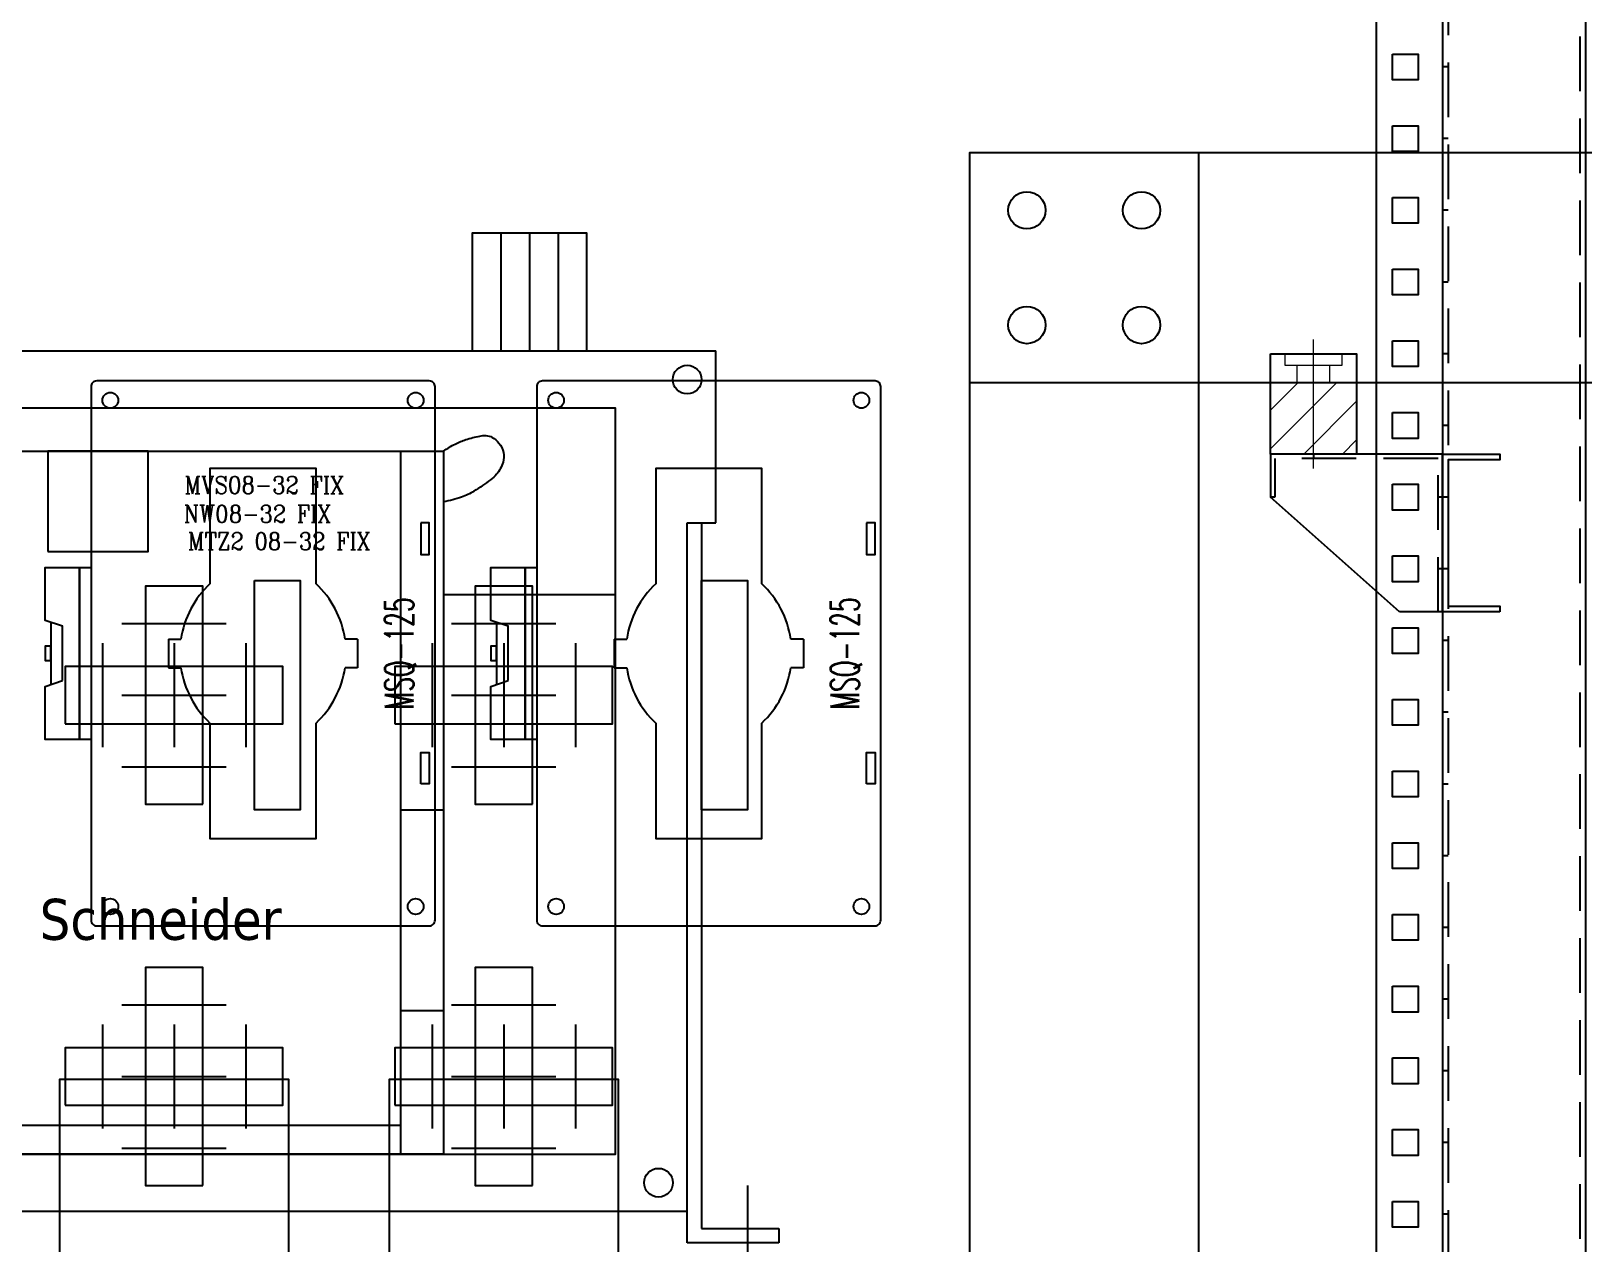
# Model space of a CAD drawing. Header units: millimetres. Extents: x 173893 to 258446, y -176540 to -123824.
# Drawn here: x 197013 to 197554, y -139851 to -139429 of the extents above; entities that cross this region are included whole.
import ezdxf
from ezdxf.enums import TextEntityAlignment as Align

# ---------------------------------------------------------------- set-up
doc = ezdxf.new("R2010")
doc.units = ezdxf.units.MM
doc.header["$LTSCALE"] = 3
doc.linetypes.add('CENTER', pattern=[50.8, 31.75, -6.35, 6.35, -6.35])
doc.linetypes.add('HIDDEN', pattern=[9.525, 6.35, -3.175])
for name, color, linetype in [('@.DM. NÉT CHÍNH', 7, 'Continuous'), ('@.VISIBLE', 7, 'Continuous'), ('EQUIPMENT', 4, 'Continuous'), ('Thiet bi', 7, 'Continuous')]:
    doc.layers.add(name, color=color, linetype=linetype)
for name, color, linetype, lineweight in [('Center', 10, 'CENTER', 9), ('Duonggapra', 2, 'HIDDEN', 13), ('Hatch', 8, 'Continuous', 13)]:
    doc.layers.add(name, color=color, linetype=linetype, lineweight=lineweight)
doc.styles.add('Ann_w01', font='romans.shx', dxfattribs={"width": 0.6, "bigfont": 'chineset.shx'})
doc.styles.add('HW_Standard', font='complex.shx', dxfattribs={"width": 0.9})
doc.styles.get("Standard").update_dxf_attribs({"font": 'arial.ttf'})

# ---------------------------------------------------------------- blocks, each defined once
blk = doc.blocks.new('ACB08-32 TER')
at = {"color": 1}
for p, q in [((8248.55, -134656.3), (8284.85, -134656.3)), ((8241.7, -134663.16), (8241.7, -134699.45)), ((8266.7, -134663.16), (8266.7, -134699.45)), ((8291.7, -134663.16), (8291.7, -134699.45)), ((8248.55, -134681.3), (8284.85, -134681.3)), ((8248.55, -134706.3), (8284.85, -134706.3))]:
    blk.add_line(p, q, dxfattribs=at)
for points in [[(8276.7, -134719.3), (8276.7, -134643.3), (8256.7, -134643.3), (8256.7, -134719.3)], [(8228.7, -134691.3), (8304.7, -134691.3), (8304.7, -134671.3), (8228.7, -134671.3)]]:
    blk.add_lwpolyline(points, close=True, dxfattribs=at)

msp = doc.modelspace()

# ---------------------------------------------------------------- hatches: boundary and pattern name
at = {"layer": 'Hatch'}
h = msp.add_hatch(dxfattribs=at)
h.set_pattern_fill('ANSI31', color=1, scale=3, style=0)
h.set_pattern_definition([(45, (16487.23, 247675.487), (-6.7351921, 6.7351921), [])])
h.paths.add_polyline_path([(197459.97, -139576.4), (197444.97, -139576.4), (197444.97, -139551.4), (197459.97, -139551.4)])
h.paths.add_polyline_path([(197474.97, -139576.4), (197459.97, -139576.4), (197459.97, -139551.4), (197474.97, -139551.4)])

# ---------------------------------------------------------------- linework, layer by layer
at = {"color": 1}
msp.add_line((197444.97, -139551.4), (197474.97, -139551.4), dxfattribs=at)
for p, q in [((197459.97, -139576.4), (197459.97, -139577.9)), ((197489.97, -139631.4), (197444.97, -139591.4)), ((197446.47, -139591.4), (197444.97, -139591.4)), ((197504.97, -139591.4), (197503.47, -139591.4)), ((197504.97, -139616.4), (197503.47, -139616.4)), ((197504.97, -139631.4), (197489.97, -139631.4))]:
    msp.add_line(p, q)
msp.add_lwpolyline([(197444.97, -139541.4), (197474.97, -139541.4), (197474.97, -139576.4), (197444.97, -139576.4)], close=True, dxfattribs=at)
msp.add_lwpolyline([(197504.97, -139631.4), (197504.97, -139576.4), (197444.97, -139576.4), (197444.97, -139591.4)])
at = {"linetype": 'HIDDEN'}
msp.add_lwpolyline([(197503.47, -139631.4), (197503.47, -139577.9), (197446.47, -139577.9), (197446.47, -139591.4)], dxfattribs=at)
at = {"color": 6}
for centre in [(197359.97, -139491.4), (197399.97, -139491.4), (197359.97, -139531.4), (197399.97, -139531.4)]:
    msp.add_circle(centre, 6.5, dxfattribs=at)
at = {"layer": '@.DM. NÉT CHÍNH', "color": 1}
for p, q in [((197506.97, -139441.4), (197504.97, -139441.4)), ((197506.97, -139466.4), (197504.97, -139466.4)), ((197506.97, -139491.4), (197504.97, -139491.4)), ((197506.97, -139516.4), (197504.97, -139516.4)), ((197506.97, -139541.4), (197504.97, -139541.4)), ((197506.97, -139566.4), (197504.97, -139566.4)), ((197506.97, -139591.4), (197504.97, -139591.4)), ((197506.97, -139591.4), (197504.97, -139591.4)), ((197506.97, -139616.4), (197504.97, -139616.4)), ((197506.97, -139616.4), (197504.97, -139616.4)), ((197506.97, -139641.4), (197504.97, -139641.4)), ((197506.97, -139666.4), (197504.97, -139666.4)), ((197506.97, -139691.4), (197504.97, -139691.4)), ((197506.97, -139716.4), (197504.97, -139716.4)), ((197506.97, -139741.4), (197504.97, -139741.4)), ((197506.97, -139766.4), (197504.97, -139766.4)), ((197506.97, -139791.4), (197504.97, -139791.4)), ((197506.97, -139816.4), (197504.97, -139816.4)), ((197506.97, -139841.4), (197504.97, -139841.4))]:
    msp.add_line(p, q, dxfattribs=at)
at = {"layer": '@.DM. NÉT CHÍNH'}
msp.add_lwpolyline([(197504.97, -139066.4), (197504.97, -141166.4), (197554.97, -141166.4), (197554.97, -139066.4)], close=True, dxfattribs=at)
at = {"layer": '@.DM. NÉT CHÍNH', "linetype": 'HIDDEN'}
msp.add_lwpolyline([(197506.97, -139068.4), (197506.97, -141164.4), (197552.97, -141164.4), (197552.97, -139068.4)], close=True, dxfattribs=at)
at = {"layer": '@.DM. NÉT CHÍNH', "color": 1}
msp.add_lwpolyline([(197524.97, -139631.4), (197504.97, -139631.4), (197504.97, -139576.4), (197524.97, -139576.4), (197524.97, -139578.4), (197506.97, -139578.4), (197506.97, -139629.4), (197524.97, -139629.4)], close=True, dxfattribs=at)
at = {"layer": '@.VISIBLE', "color": 151}
msp.add_line((197481.97, -141066.4), (197481.97, -139166.4), dxfattribs=at)
for points in [[(197487.47, -139436.9), (197496.47, -139436.9), (197496.47, -139445.9), (197487.47, -139445.9)], [(197487.47, -139461.9), (197496.47, -139461.9), (197496.47, -139470.9), (197487.47, -139470.9)], [(197487.47, -139486.9), (197496.47, -139486.9), (197496.47, -139495.9), (197487.47, -139495.9)], [(197487.47, -139511.9), (197496.47, -139511.9), (197496.47, -139520.9), (197487.47, -139520.9)], [(197487.47, -139536.9), (197496.47, -139536.9), (197496.47, -139545.9), (197487.47, -139545.9)], [(197487.47, -139561.9), (197496.47, -139561.9), (197496.47, -139570.9), (197487.47, -139570.9)], [(197487.47, -139586.9), (197496.47, -139586.9), (197496.47, -139595.9), (197487.47, -139595.9)], [(197487.47, -139611.9), (197496.47, -139611.9), (197496.47, -139620.9), (197487.47, -139620.9)], [(197487.47, -139636.9), (197496.47, -139636.9), (197496.47, -139645.9), (197487.47, -139645.9)], [(197487.47, -139661.9), (197496.47, -139661.9), (197496.47, -139670.9), (197487.47, -139670.9)], [(197487.47, -139686.9), (197496.47, -139686.9), (197496.47, -139695.9), (197487.47, -139695.9)], [(197487.47, -139711.9), (197496.47, -139711.9), (197496.47, -139720.9), (197487.47, -139720.9)], [(197487.47, -139736.9), (197496.47, -139736.9), (197496.47, -139745.9), (197487.47, -139745.9)], [(197487.47, -139761.9), (197496.47, -139761.9), (197496.47, -139770.9), (197487.47, -139770.9)], [(197487.47, -139786.9), (197496.47, -139786.9), (197496.47, -139795.9), (197487.47, -139795.9)], [(197487.47, -139811.9), (197496.47, -139811.9), (197496.47, -139820.9), (197487.47, -139820.9)], [(197487.47, -139836.9), (197496.47, -139836.9), (197496.47, -139845.9), (197487.47, -139845.9)]]:
    msp.add_lwpolyline(points, close=True, dxfattribs=at)
at = {"layer": '@.VISIBLE', "color": 1}
for points in [[(197339.97, -140076.4), (197419.97, -140076.4), (197419.97, -139471.4), (197339.97, -139471.4)], [(197339.97, -139471.4), (197339.97, -139551.4), (197871.97, -139551.4), (197871.97, -139471.4)]]:
    msp.add_lwpolyline(points, close=True, dxfattribs=at)
at = {"layer": '@.VISIBLE', "color": 2}
for points in [[(197090.51, -139620.4), (197106.51, -139620.4), (197106.51, -139700.4), (197090.51, -139700.4)], [(197022.47, -140036.4), (197102.47, -140036.4), (197102.47, -139794.4), (197022.47, -139794.4)]]:
    msp.add_lwpolyline(points, close=True, dxfattribs=at)
at = {"layer": '@.VISIBLE', "color": 4}
for points in [[(197246.51, -139620.4), (197262.51, -139620.4), (197262.51, -139700.4), (197246.51, -139700.4)], [(197137.47, -140036.4), (197217.47, -140036.4), (197217.47, -139794.4), (197137.47, -139794.4)]]:
    msp.add_lwpolyline(points, close=True, dxfattribs=at)
at = {"layer": 'Center', "color": 1, "ltscale": 0.5}
msp.add_line((197459.97, -139581.4), (197459.97, -139536.4), dxfattribs=at)
at = {"layer": 'Duonggapra', "color": 1, "ltscale": 10}
for p, q in [((197454.22, -139551.4), (197454.22, -139545.4)), ((197465.72, -139551.4), (197465.72, -139545.4))]:
    msp.add_line(p, q, dxfattribs=at)
msp.add_lwpolyline([(197449.97, -139541.4), (197449.97, -139545.4), (197469.97, -139545.4), (197469.97, -139541.4)], dxfattribs=at)
at = {"layer": 'EQUIPMENT'}
for p, q in [((197019.51, -139635.04), (197019.51, -139656.7)), ((197175.01, -139635.04), (197175.01, -139656.7)), ((197060.51, -139640.87), (197064.89, -139640.87)), ((197060.51, -139640.87), (197060.51, -139650.87)), ((197126.51, -139640.87), (197122.13, -139640.87)), ((197126.51, -139640.87), (197126.51, -139650.87)), ((197216.01, -139640.87), (197220.39, -139640.87)), ((197216.01, -139640.87), (197216.01, -139650.87)), ((197282.01, -139640.87), (197277.63, -139640.87)), ((197282.01, -139640.87), (197282.01, -139650.87)), ((197060.51, -139650.87), (197064.89, -139650.87)), ((197126.51, -139650.87), (197122.13, -139650.87)), ((197216.01, -139650.87), (197220.39, -139650.87)), ((197282.01, -139650.87), (197277.63, -139650.87))]:
    msp.add_line(p, q, dxfattribs=at)
for points in [[(197033.51, -139552.87), (197033.51, -139738.87, 0.414214), (197035.51, -139740.87), (197151.51, -139740.87, 0.414214), (197153.51, -139738.87), (197153.51, -139552.87, 0.414214), (197151.51, -139550.87), (197035.51, -139550.87, 0.414214)], [(197189.01, -139552.87), (197189.01, -139738.87, 0.414214), (197191.01, -139740.87), (197307.01, -139740.87, 0.414214), (197309.01, -139738.87), (197309.01, -139552.87, 0.414214), (197307.01, -139550.87), (197191.01, -139550.87, 0.414214)]]:
    msp.add_lwpolyline(points, format="xyb", close=True, dxfattribs=at)
for points in [[(197112.01, -139621.56), (197112.01, -139581.37), (197075.01, -139581.37), (197075.01, -139621.56)], [(197267.51, -139621.56), (197267.51, -139581.37), (197230.51, -139581.37), (197230.51, -139621.56)], [(197075.01, -139670.18), (197075.01, -139710.37), (197112.01, -139710.37), (197112.01, -139670.18)], [(197230.51, -139670.18), (197230.51, -139710.37), (197267.51, -139710.37), (197267.51, -139670.18)]]:
    msp.add_lwpolyline(points, dxfattribs=at)
for points in [[(197148.51, -139600.37), (197148.51, -139611.37), (197151.51, -139611.37), (197151.51, -139600.37)], [(197304.01, -139600.37), (197304.01, -139611.37), (197307.01, -139611.37), (197307.01, -139600.37)], [(197023.51, -139655.37), (197023.51, -139636.37), (197017.51, -139634.37), (197017.51, -139615.87), (197029.51, -139615.87), (197029.51, -139675.87), (197017.51, -139675.87), (197017.51, -139657.37)], [(197029.51, -139675.87), (197029.51, -139615.87), (197033.51, -139615.87), (197033.51, -139675.87)], [(197179.01, -139655.37), (197179.01, -139636.37), (197173.01, -139634.37), (197173.01, -139615.87), (197185.01, -139615.87), (197185.01, -139675.87), (197173.01, -139675.87), (197173.01, -139657.37)], [(197185.01, -139675.87), (197185.01, -139615.87), (197189.01, -139615.87), (197189.01, -139675.87)], [(197019.51, -139648.37), (197019.51, -139643.37), (197017.51, -139643.37), (197017.51, -139648.37)], [(197175.01, -139648.37), (197175.01, -139643.37), (197173.01, -139643.37), (197173.01, -139648.37)], [(197148.51, -139691.37), (197148.51, -139680.37), (197151.51, -139680.37), (197151.51, -139691.37)], [(197304.01, -139691.37), (197304.01, -139680.37), (197307.01, -139680.37), (197307.01, -139691.37)]]:
    msp.add_lwpolyline(points, close=True, dxfattribs=at)
for centre in [(197040.26, -139557.62), (197146.76, -139557.62), (197195.76, -139557.62), (197302.26, -139557.62), (197040.26, -139734.12), (197146.76, -139734.12), (197195.76, -139734.12), (197302.26, -139734.12)]:
    msp.add_circle(centre, 2.75, dxfattribs=at)
for centre, start, end in [((197097.9, -139645.87), 133.2768, 171.3875), ((197089.12, -139645.87), 8.6125, 46.7232), ((197253.4, -139645.87), 133.2768, 171.3875), ((197244.62, -139645.87), 8.6125, 46.7232), ((197097.9, -139645.87), 188.6125, 226.7232), ((197089.12, -139645.87), 313.2768, 351.3875), ((197253.4, -139645.87), 188.6125, 226.7232), ((197244.62, -139645.87), 313.2768, 351.3875)]:
    msp.add_arc(centre, 33.39, start, end, dxfattribs=at)
at = {"layer": 'Thiet bi', "color": 253}
for p, q in [((197176.47, -139499.4), (197176.47, -139540.4)), ((197186.47, -139499.4), (197186.47, -139540.4)), ((197196.47, -139499.4), (197196.47, -139540.4)), ((196758.47, -139540.4), (197251.47, -139540.4)), ((197251.47, -139600.4), (197251.47, -139540.4)), ((197241.47, -139851.4), (197241.47, -139600.4)), ((197241.47, -139600.4), (197246.47, -139600.4)), ((197246.47, -139600.4), (197246.47, -139846.4)), ((197246.47, -139600.4), (197251.47, -139600.4)), ((197246.47, -139846.4), (197273.47, -139846.4)), ((197273.47, -139846.4), (197273.47, -139851.4)), ((197273.47, -139851.4), (197241.47, -139851.4))]:
    msp.add_line(p, q, dxfattribs=at)
at = {"layer": 'Thiet bi', "color": 4}
for p, q in [((197141.47, -139575.4), (197141.47, -139820.4)), ((197216.47, -139625.4), (197156.47, -139625.4)), ((197141.47, -139700.4), (197156.47, -139700.4)), ((197141.47, -139770.4), (197156.47, -139770.4)), ((197141.47, -139810.4), (196968.47, -139810.4))]:
    msp.add_line(p, q, dxfattribs=at)
at = {"layer": 'Thiet bi', "color": 253}
for points in [[(197206.47, -139540.4), (197206.47, -139499.4), (197166.47, -139499.4), (197166.47, -139540.24)], [(197241.47, -139840.4), (196768.47, -139840.4)], [(197273.47, -139846.4), (197273.47, -139851.4)]]:
    msp.add_lwpolyline(points, dxfattribs=at)
at = {"layer": 'Thiet bi', "color": 4}
for points in [[(196908.47, -139560.4), (196908.47, -139820.4), (197216.47, -139820.4), (197216.47, -139560.4)], [(196968.47, -139575.4), (197156.47, -139575.4), (197156.47, -139820.4), (196968.47, -139820.4)], [(197018.47, -139610.4), (197053.47, -139610.4), (197053.47, -139575.4), (197018.47, -139575.4)]]:
    msp.add_lwpolyline(points, close=True, dxfattribs=at)
msp.add_lwpolyline([(197156.47, -139575.4, -0.038619), (197160.51, -139572.87, -0.045493), (197164.26, -139571.33, -0.024228), (197169.13, -139570.09, -0.058648), (197171.2, -139569.91, -0.123358), (197173.47, -139570.56, -0.092807), (197175.83, -139572.58, -0.116657), (197177.4, -139575.85, -0.128186), (197177.26, -139579.16, -0.049971), (197176.26, -139581.54, -0.055894), (197174.94, -139583.43, -0.051937), (197172.92, -139585.3, -0.020219), (197167.11, -139589.31, -0.056224), (197162.81, -139591.38, -0.040931), (197156.47, -139593.04)], format="xyb", dxfattribs=at)
at = {"layer": 'Thiet bi', "color": 80}
msp.add_lwpolyline([(197262.47, -139831.4), (197262.47, -139866.4)], dxfattribs=at)
at = {"layer": 'Thiet bi', "color": 254}
for centre in [(197241.47, -139550.4), (197231.47, -139830.4)]:
    msp.add_circle(centre, 5, dxfattribs=at)

# ---------------------------------------------------------------- block references
at = {"layer": 'Thiet bi'}
for p in [(188795.77, -4979.1), (188910.77, -4979.1), (188795.77, -5112.1), (188910.77, -5112.1)]:
    msp.add_blockref('ACB08-32 TER', p, dxfattribs=at)

# ---------------------------------------------------------------- texts
at = {"layer": '@.VISIBLE', "color": 151, "char_height": 10, "attachment_point": 5, "rotation": 90, "style": 'Ann_w01'}
for insert in [(197141.51, -139645.87), (197297.01, -139645.87)]:
    msp.add_mtext('\\A1;MSQ-125', dxfattribs=dict(at, insert=insert))
at = {"layer": 'Thiet bi', "color": 251, "true_color": 0x636466, "style": 'HW_Standard', "width": 0.9}
for s, p in [('MVS08-32 FIX', (197093.89, -139587.17)), ('NW08-32 FIX', (197091.56, -139597.26)), ('MTZ2 08-32 FIX', (197099.08, -139606.79))]:
    msp.add_text(s, height=6.048, dxfattribs=at).set_placement(p, align=Align.MIDDLE_CENTER)
at = {"layer": 'Thiet bi', "color": 4, "insert": (197015.6, -139731.43), "char_height": 14.2884, "attachment_point": 1}
msp.add_mtext_dynamic_manual_height_columns('{\\fTahoma|b0|i0|c0|p34;\\C114;\\c4758291;Schneider}', width=14.2884, gutter_width=0.227, heights=[0], dxfattribs=at)

doc.saveas('drawing.dxf')
